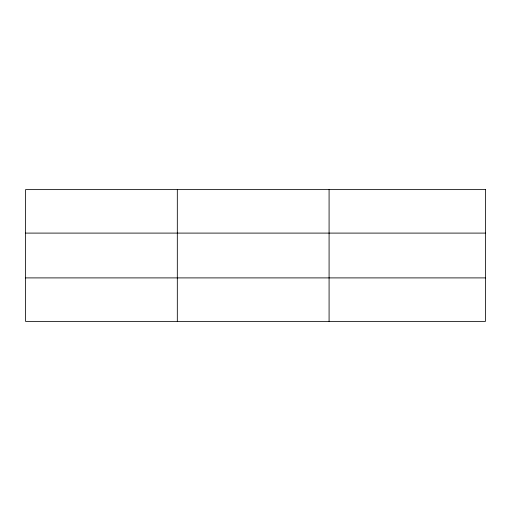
<?xml version="1.0" encoding="UTF-8"?>
<svg xmlns="http://www.w3.org/2000/svg" width="511" height="511" viewBox="0 0 511 511"><rect width="100%" height="100%" fill="white"/><g stroke="black" fill="none" stroke-linecap="round" stroke-linejoin="round"><path stroke-width="0.77" d="M177.317 321.381L177.317 189.619M329.084 321.381L329.084 189.619M25.55 233.099L485.45 233.099M25.55 277.901L485.45 277.901M485.45 189.619L485.45 321.381L25.55 321.381L25.55 189.619L485.45 189.619"/></g></svg>
